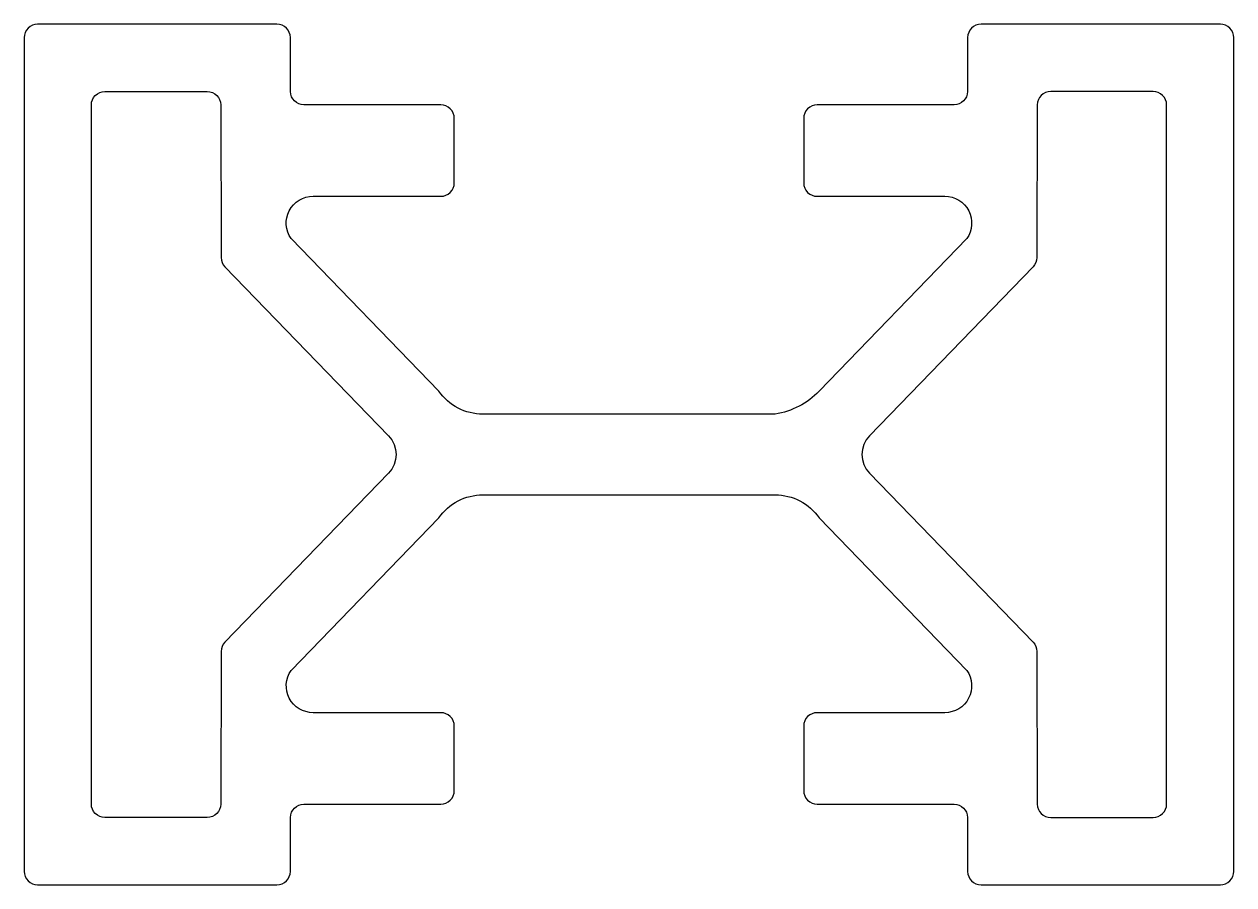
# Model space of a CAD drawing. Extents: x 229.5 to 274.5, y 180.1 to 212.1.
import ezdxf

# ---------------------------------------------------------------- set-up
doc = ezdxf.new("R2010")
doc.units = 0
doc.header["$LTSCALE"] = 15
doc.layers.get('0').update_dxf_attribs({"linetype": 'CONTINUOUS'})

msp = doc.modelspace()

# ---------------------------------------------------------------- linework, layer by layer
for points in [[(274.499, 180.622), (274.499, 211.622, 0.414214), (273.999, 212.122), (265.098, 212.122, 0.413299), (264.598, 211.623), (264.592, 209.62, -0.413299), (264.092, 209.122), (258.999, 209.122, 0.414214), (258.499, 208.622), (258.499, 206.222, 0.414214), (258.999, 205.722), (263.749, 205.722, -0.606275), (264.569, 204.149), (259.075, 198.477, -0.161678), (257.435, 197.622), (246.564, 197.622, -0.245117), (244.924, 198.477), (239.429, 204.149, -0.606275), (240.249, 205.722), (244.999, 205.722, 0.414214), (245.499, 206.222), (245.499, 208.622, 0.414214), (244.999, 209.122), (239.907, 209.122, -0.413299), (239.407, 209.62), (239.401, 211.623, 0.413299), (238.901, 212.122), (229.999, 212.122, 0.414214), (229.499, 211.622), (229.499, 180.622, 0.414214), (229.999, 180.122), (238.901, 180.122, 0.413299), (239.401, 180.62), (239.407, 182.623, -0.413299), (239.907, 183.122), (244.999, 183.122, 0.414214), (245.499, 183.622), (245.499, 186.022, 0.414214), (244.999, 186.522), (240.249, 186.522, -0.606275), (239.429, 188.094), (244.924, 193.766, -0.245117), (246.564, 194.622), (257.435, 194.622, -0.245117), (259.075, 193.766), (264.569, 188.094, -0.606275), (263.749, 186.522), (258.999, 186.522, 0.414214), (258.499, 186.022), (258.499, 183.622, 0.414214), (258.999, 183.122), (264.092, 183.122, -0.413299), (264.592, 182.623), (264.598, 180.62, 0.413299), (265.098, 180.122), (273.999, 180.122, 0.414214), (274.499, 180.622)], [(231.999, 209.122, -0.414214), (232.499, 209.622), (236.309, 209.622, -0.413299), (236.809, 209.123), (236.826, 203.444, 0.193963), (236.967, 203.098), (243.051, 196.817, -0.404908), (243.051, 195.426), (236.967, 189.146, 0.193963), (236.826, 188.799), (236.809, 183.12, -0.413299), (236.309, 182.622), (232.499, 182.622, -0.414214), (231.999, 183.122), (231.999, 209.122)], [(271.999, 209.122, 0.414214), (271.499, 209.622), (267.69, 209.622, 0.413299), (267.19, 209.123), (267.172, 203.444, -0.193963), (267.031, 203.098), (260.948, 196.817, 0.404908), (260.948, 195.426), (267.031, 189.146, -0.193963), (267.172, 188.799), (267.19, 183.12, 0.413299), (267.69, 182.622), (271.499, 182.622, 0.414214), (271.999, 183.122), (271.999, 209.122)]]:
    msp.add_lwpolyline(points, format="xyb")

doc.saveas('drawing.dxf')
